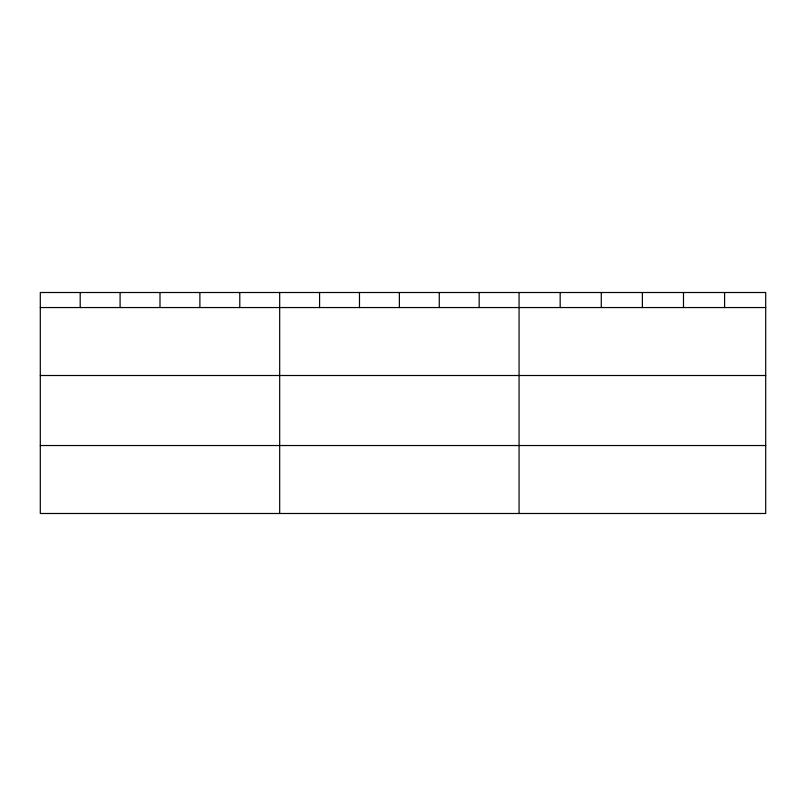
<?xml version="1.0" encoding="UTF-8"?>
<svg xmlns="http://www.w3.org/2000/svg" width="806" height="806" viewBox="0 0 806 806"><rect width="100%" height="100%" fill="white"/><g stroke="black" fill="none" stroke-linecap="round" stroke-linejoin="round"><path stroke-width="1.21" d="M765.7 307.549L765.7 513.493L40.3 513.493L40.3 292.507L765.7 292.507L765.7 307.549L40.3 307.549M40.3 375.505L765.7 375.505M40.3 445.527L765.7 445.527M724.594 292.507L724.594 307.549M683.488 292.507L683.488 307.549M642.382 292.507L642.382 307.549M601.276 292.507L601.276 307.549M560.17 292.507L560.17 307.549M519.064 292.507L519.064 513.493M479.167 292.507L479.167 307.549M439.27 292.507L439.27 307.549M399.373 292.507L399.373 307.549M359.476 292.507L359.476 307.549M319.579 292.507L319.579 307.549M279.682 292.507L279.682 513.493M239.785 292.507L239.785 307.549M199.888 292.507L199.888 307.549M159.991 292.507L159.991 307.549M120.094 292.507L120.094 307.549M80.197 292.507L80.197 307.549"/></g></svg>
